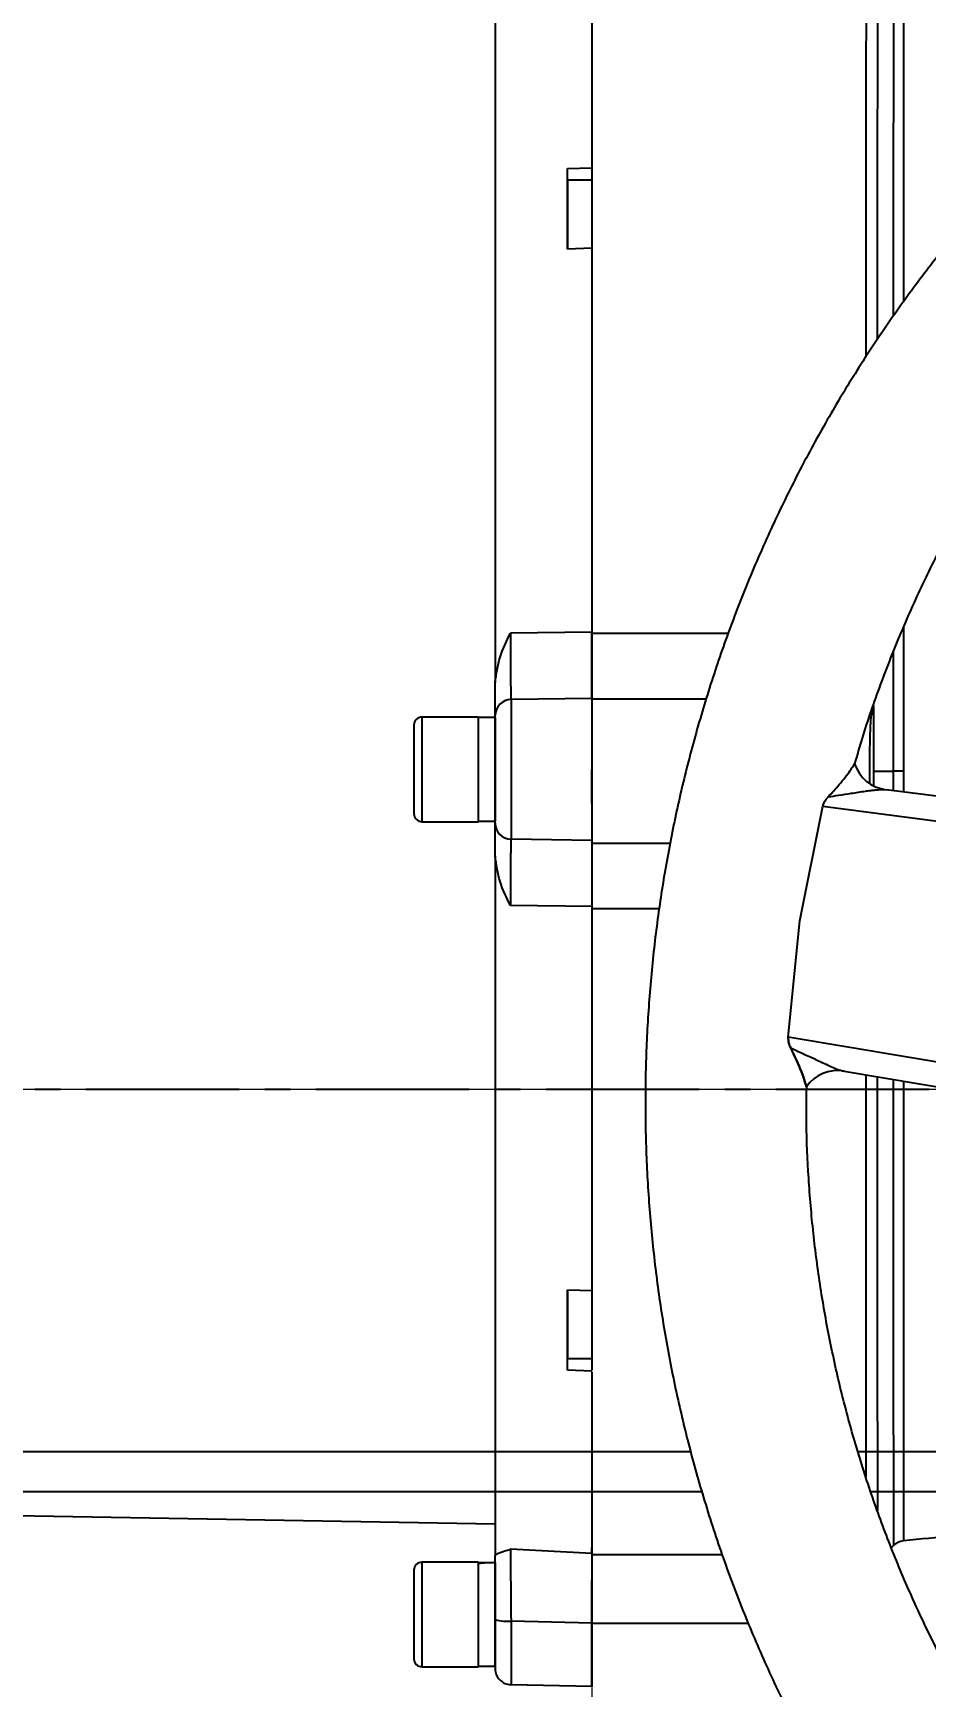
# Model space of a CAD drawing. Header units: millimetres. Extents: x 2063 to 4500, y 825 to 2548.
# Drawn here: x 2968.1 to 3079, y 1274.4 to 1479.9 of the extents above; entities that cross this region are included whole.
import ezdxf

# ---------------------------------------------------------------- set-up
doc = ezdxf.new("R2010")
doc.units = ezdxf.units.MM
doc.linetypes.add('CENTER2', pattern=[28.575, 19.05, -3.175, 3.175, -3.175])
doc.layers.add('2细线层', color=4, linetype='Continuous', lineweight=35)
doc.layers.add('AM_5', color=3, linetype='Continuous', lineweight=25)
doc.styles.add('SLDTEXTSTYLE1', font='txt.shx', dxfattribs={"width": 0.7, "bigfont": 'gbcbig.shx'})
doc.dimstyles.new('SLDDIMSTYLE12$0', dxfattribs={"dimtxt": 12, "dimasz": 10, "dimexe": 0, "dimexo": 0.0625, "dimgap": 0.875, "dimtad": 1, "dimdec": 1, "dimlfac": 1.8, "dimrnd": 1e-09, "dimzin": 12, "dimdsep": 46, "dimtxsty": 'SLDTEXTSTYLE1', "dimcen": 0.09, "dimdle": 8.16, "dimclrd": 3, "dimclre": 3, "dimadec": 0, "dimazin": 3, "dimtfac": 1, "dimtdec": 1, "dimtofl": 0, "dimtmove": 0, "dimatfit": 3, "dimfxl": 0, "dimfrac": 2, "dimtolj": 1, "dimlwd": 5, "dimlwe": 5, "dimarcsym": 0})

# ---------------------------------------------------------------- blocks, each defined once
blk = doc.blocks.new('*U44')
at = {"layer": '2细线层', "color": 0, "linetype": 'CENTER2', "lineweight": -3, "transparency": 16777216}
blk.add_line((0, 21), (0, 353.69), dxfattribs=at)
blk = doc.blocks.new('*D70')
at = {"layer": 'AM_5', "color": 3, "lineweight": 5, "transparency": 16777216}
blk.add_line((3214.74, 1348.16), (3214.74, 1165.07), dxfattribs=at)
at = {"layer": 'AM_5', "color": 3, "linetype": 'Continuous', "lineweight": 5, "transparency": 16777216}
for p, q in [((3037.5, 1274.37), (3037.5, 1165.07)), ((3204.74, 1165.07), (3047.5, 1165.07))]:
    blk.add_line(p, q, dxfattribs=at)
at = {"layer": 'AM_5', "color": 3, "transparency": 16777216}
for points in [[(3047.5, 1166.73), (3047.5, 1163.4), (3037.5, 1165.07)], [(3204.74, 1166.73), (3204.74, 1163.4), (3214.74, 1165.07)]]:
    blk.add_solid(points, dxfattribs=at)
at = {"layer": 'Defpoints', "color": 0, "transparency": 16777216}
for p in [(3214.74, 1348.23), (3037.5, 1274.43), (3037.5, 1165.07)]:
    blk.add_point(p, dxfattribs=at)
at = {"layer": 'AM_5', "color": 0, "transparency": 16777216, "insert": (3126.12, 1171.94), "char_height": 12, "attachment_point": 5, "rotation": 360, "style": 'SLDTEXTSTYLE1'}
blk.add_mtext('\\A1;178', dxfattribs=at)
blk = doc.blocks.new('*D71')
at = {"layer": 'AM_5', "color": 3, "linetype": 'Continuous', "lineweight": 5, "transparency": 16777216}
for p, q in [((2865.5, 1356.09), (2865.5, 1165.75)), ((3027.5, 1165.75), (2875.5, 1165.75))]:
    blk.add_line(p, q, dxfattribs=at)
at = {"layer": 'AM_5', "color": 3, "lineweight": 5, "transparency": 16777216}
blk.add_line((3037.5, 1274.37), (3037.5, 1165.75), dxfattribs=at)
at = {"layer": 'AM_5', "color": 3, "transparency": 16777216}
for points in [[(2875.5, 1167.42), (2875.5, 1164.08), (2865.5, 1165.75)], [(3027.5, 1167.42), (3027.5, 1164.08), (3037.5, 1165.75)]]:
    blk.add_solid(points, dxfattribs=at)
at = {"layer": 'Defpoints', "color": 0, "transparency": 16777216}
for p in [(2865.5, 1356.16), (3037.5, 1274.43), (2865.5, 1165.75)]:
    blk.add_point(p, dxfattribs=at)
at = {"layer": 'AM_5', "color": 0, "transparency": 16777216, "insert": (2951.5, 1172.62), "char_height": 12, "attachment_point": 5, "rotation": 360, "style": 'SLDTEXTSTYLE1'}
blk.add_mtext('\\A1;172', dxfattribs=at)
blk = doc.blocks.new('*D51')
at = {"layer": 'AM_5', "color": 3, "linetype": 'Continuous', "lineweight": 5, "transparency": 16777216}
for p, q in [((3214.66, 1348.67), (2890.28, 1348.67)), ((2890.28, 1241.22), (2890.28, 1338.67))]:
    blk.add_line(p, q, dxfattribs=at)
at = {"layer": 'AM_5', "color": 3, "lineweight": 5, "transparency": 16777216}
blk.add_line((2921.52, 1231.22), (2890.28, 1231.22), dxfattribs=at)
at = {"layer": 'AM_5', "color": 3, "transparency": 16777216}
for points in [[(2888.61, 1338.67), (2891.94, 1338.67), (2890.28, 1348.67)], [(2888.61, 1241.22), (2891.94, 1241.22), (2890.28, 1231.22)]]:
    blk.add_solid(points, dxfattribs=at)
at = {"layer": 'Defpoints', "color": 0, "transparency": 16777216}
for p in [(2890.28, 1348.67), (3214.72, 1348.67), (2921.59, 1231.22)]:
    blk.add_point(p, dxfattribs=at)
at = {"layer": 'AM_5', "color": 0, "transparency": 16777216, "insert": (2883.4, 1289.94), "char_height": 12, "attachment_point": 5, "rotation": 90, "style": 'SLDTEXTSTYLE1'}
blk.add_mtext('\\A1;115', dxfattribs=at)

msp = doc.modelspace()

# ---------------------------------------------------------------- linework, layer by layer
at = {"color": 7, "linetype": 'Continuous', "lineweight": 25}
for p, q in [((3034.496, 1463.07), (3037.496, 1463.181)), ((3034.496, 1461.646), (3034.496, 1463.07)), ((3037.496, 1461.646), (3034.496, 1461.646)), ((3037.495, 1453.186), (3034.495, 1453.075)), ((3037.495, 1405.46), (3027.391, 1405.341)), ((3037.495, 1405.347), (3054.474, 1405.347)), ((3037.495, 1397.258), (3027.46, 1397.109)), ((3051.707, 1397.136), (3037.495, 1397.136)), ((3072.495, 1396.33), (3072.495, 1388.221)), ((3023.395, 1394.933), (3016.395, 1394.933)), ((3025.495, 1394.873), (3023.395, 1394.873)), ((3037.495, 1392.682), (3037.495, 1392.433)), ((3072.495, 1388.221), (3074.999, 1388.226)), ((3072.495, 1388.221), (3072.495, 1386.422)), ((3072.495, 1388.221), (3072.495, 1386.422)), ((3074.999, 1385.786), (3074.999, 1388.226)), ((3076.224, 1388.227), (3076.224, 1385.628)), ((3099.646, 1382.607), (3074.061, 1385.907)), ((3063.365, 1369.614), (3066.193, 1383.867)), ((3066.193, 1383.867), (3100.025, 1379.465)), ((3016.395, 1381.933), (3023.395, 1381.933)), ((3023.395, 1381.993), (3025.495, 1381.993)), ((3023.395, 1381.933), (3023.395, 1381.993)), ((3037.495, 1379.606), (3027.46, 1379.756)), ((3037.495, 1379.275), (3047.258, 1379.275)), ((3037.495, 1371.404), (3027.391, 1371.523)), ((3045.894, 1371.1), (3037.495, 1371.1)), ((3061.904, 1355.158), (3063.365, 1369.612)), ((3063.365, 1369.612), (3063.365, 1369.614)), ((3095.556, 1349.545), (3061.904, 1355.158)), ((3068.838, 1350.935), (3094.277, 1346.662)), ((3064.162, 1348.988), (3064.162, 1348.989)), ((3064.198, 1348.986), (3064.198, 1348.988)), ((3034.495, 1323.789), (3037.495, 1323.678)), ((3034.496, 1313.794), (3034.496, 1315.218)), ((3034.496, 1315.218), (3037.496, 1315.218)), ((3037.496, 1313.683), (3034.496, 1313.794)), ((2889.721, 1303.666), (3049.767, 1303.666)), ((3070.546, 1303.666), (3119.853, 1303.666)), ((2895.97, 1296.953), (3025.496, 1294.692)), ((3037.496, 1291.012), (3027.391, 1291.529)), ((3037.496, 1291.012), (3037.496, 1291.747)), ((3037.496, 1290.888), (3053.718, 1290.888)), ((3074.708, 1291.731), (3075.022, 1292.044)), ((3023.396, 1289.933), (3016.396, 1289.933)), ((3025.496, 1287.773), (3025.496, 1289.873)), ((3025.496, 1289.757), (3025.496, 1287.6)), ((3037.496, 1282.361), (3027.461, 1282.612)), ((3056.972, 1282.297), (3037.496, 1282.297)), ((3016.396, 1276.933), (3023.396, 1276.933)), ((3023.396, 1276.993), (3025.496, 1276.993)), ((3027.461, 1274.717), (3037.496, 1274.542))]:
    msp.add_line(p, q, dxfattribs=at)
at = {"color": 8, "linetype": 'Continuous', "lineweight": 25}
for p, q in [((3051.166, 1298.666), (2884.721, 1298.666)), ((3122.39, 1298.666), (3072.149, 1298.666))]:
    msp.add_line(p, q, dxfattribs=at)
at = {"color": 7, "linetype": 'Continuous', "lineweight": 25, "flags": 128}
for points in [[(3027.46, 1397.109), (3027.46, 1396.745), (3027.46, 1396.012), (3027.46, 1394.943), (3027.46, 1393.586), (3027.46, 1392.001), (3027.46, 1390.257), (3027.46, 1388.432), (3027.46, 1386.607), (3027.46, 1384.864), (3027.46, 1383.278), (3027.46, 1381.921), (3027.46, 1380.852), (3027.46, 1380.12), (3027.46, 1379.756)], [(3016.395, 1394.933), (3016.395, 1394.889), (3016.395, 1394.541), (3016.395, 1393.863), (3016.395, 1392.893), (3016.395, 1391.683), (3016.395, 1390.297), (3016.395, 1388.81), (3016.395, 1387.304), (3016.395, 1385.858), (3016.395, 1384.551), (3016.395, 1383.453), (3016.395, 1382.624), (3016.395, 1382.108), (3016.395, 1381.933)], [(3023.395, 1394.873), (3023.395, 1394.889), (3023.395, 1394.889), (3023.395, 1394.541), (3023.395, 1393.863), (3023.395, 1392.893), (3023.395, 1391.683), (3023.395, 1390.297), (3023.395, 1388.81), (3023.395, 1387.304), (3023.395, 1385.858), (3023.395, 1384.551), (3023.395, 1383.453), (3023.395, 1382.624), (3023.395, 1382.108), (3023.395, 1381.933), (3023.395, 1381.933)], [(3023.395, 1394.769), (3023.395, 1394.657), (3023.395, 1394.104), (3023.395, 1393.24), (3023.395, 1392.114), (3023.395, 1390.786), (3023.395, 1389.329), (3023.395, 1387.824), (3023.395, 1386.351), (3023.395, 1384.993), (3023.395, 1383.823), (3023.395, 1382.904), (3023.395, 1382.64)], [(3025.495, 1394.873), (3025.495, 1394.857), (3025.495, 1394.577), (3025.495, 1393.961), (3025.495, 1393.043), (3025.495, 1391.872), (3025.495, 1390.514), (3025.495, 1389.041), (3025.495, 1387.536), (3025.495, 1386.079), (3025.495, 1384.752), (3025.495, 1383.625), (3025.495, 1382.761), (3025.495, 1382.208), (3025.495, 1381.995), (3025.495, 1381.993)], [(3016.396, 1289.933), (3016.396, 1289.922), (3016.396, 1289.659), (3016.396, 1289.062), (3016.396, 1288.16), (3016.396, 1287.004), (3016.396, 1285.656), (3016.396, 1284.187), (3016.396, 1282.678), (3016.396, 1281.209), (3016.396, 1279.861), (3016.396, 1278.705), (3016.396, 1277.803), (3016.396, 1277.206), (3016.396, 1276.944), (3016.396, 1276.933)], [(3023.396, 1289.757), (3023.396, 1289.834), (3023.396, 1289.922), (3023.396, 1289.659), (3023.396, 1289.062), (3023.396, 1288.16), (3023.396, 1287.004), (3023.396, 1285.656), (3023.396, 1284.187), (3023.396, 1282.678), (3023.396, 1281.209), (3023.396, 1279.861), (3023.396, 1278.705), (3023.396, 1277.803), (3023.396, 1277.206), (3023.396, 1276.944), (3023.396, 1276.993)], [(3023.396, 1289.757), (3023.396, 1289.303), (3023.396, 1288.527), (3023.396, 1287.473), (3023.396, 1286.198), (3023.396, 1284.772), (3023.396, 1283.272), (3023.396, 1281.782), (3023.396, 1280.381), (3023.396, 1279.148), (3023.396, 1278.148), (3023.396, 1277.438), (3023.396, 1277.055), (3023.396, 1276.993)], [(3025.496, 1289.873), (3025.496, 1289.696), (3025.496, 1289.178), (3025.496, 1288.345), (3025.496, 1287.244), (3025.496, 1285.934), (3025.496, 1284.487), (3025.496, 1282.983), (3025.496, 1281.503), (3025.496, 1280.129), (3025.496, 1278.936), (3025.496, 1277.988), (3025.496, 1277.338), (3025.496, 1277.021), (3025.496, 1276.993)], [(3025.496, 1287.433), (3025.496, 1287.473), (3025.496, 1288.527), (3025.496, 1289.303), (3025.496, 1289.757)], [(3025.496, 1282.799), (3025.496, 1282.812), (3025.496, 1284.048), (3025.496, 1285.234), (3025.496, 1286.273), (3025.496, 1287.083), (3025.496, 1287.597), (3025.496, 1287.773)], [(3027.461, 1282.612), (3027.461, 1280.813), (3027.461, 1279.131), (3027.461, 1277.639), (3027.461, 1276.404), (3027.461, 1275.481), (3027.461, 1274.91), (3027.461, 1274.717)]]:
    msp.add_lwpolyline(points, dxfattribs=at)
at = {"color": 7, "linetype": 'Continuous', "lineweight": 25}
for centre, radius, start, end in [((3027.491, 1395.113), 1.995, 90.86979, 179.87519), ((3016.395, 1393.933), 1, 90, 180), ((3074.608, 1390.543), 4.668, 197.58427, 263.2716), ((3076.282, 724.173), 664.054, 90.005021, 90.110676), ((3016.395, 1382.933), 1, 180, 270), ((3027.491, 1381.751), 1.995, 180.12481, 269.13021), ((3068.006, 1346.341), 4.669, 79.74027, 145.43734), ((3016.396, 1288.933), 1, 90, 180), ((3026.98, 1287.94), 5.35, 253.89602, 275.15846), ((3016.396, 1277.933), 1, 180, 270)]:
    msp.add_arc(centre, radius, start, end, dxfattribs=at)
for centre, major_axis, ratio, start_param, end_param in [((3072.496, 1388.432), (0, -98.916), 0.0000054, 4.6323855, 4.7145267), ((3025.496, 1283.433), (-11.154, 0), 0.5773485, 4.712389, 4.9017857), ((3023.396, 1283.433), (-11.154, 0), 0.5773485, 4.6181166, 4.712389)]:
    msp.add_ellipse(centre, major_axis=major_axis, ratio=ratio, start_param=start_param, end_param=end_param, dxfattribs=at)
for points, knots in [([(3214.929, 1517.398), (3212.368, 1517.373), (3208.788, 1517.338), (3203.519, 1517.059), (3199.054, 1516.724), (3193.738, 1516.158), (3188.169, 1515.385), (3182.356, 1514.375), (3176.384, 1513.119), (3170.308, 1511.608), (3164.17, 1509.837), (3158.005, 1507.803), (3151.842, 1505.504), (3145.705, 1502.939), (3139.617, 1500.108), (3133.597, 1497.014), (3127.664, 1493.66), (3121.835, 1490.048), (3116.125, 1486.182), (3110.55, 1482.068), (3105.123, 1477.711), (3099.857, 1473.116), (3094.766, 1468.292), (3089.861, 1463.244), (3085.154, 1457.981), (3080.656, 1452.511), (3076.378, 1446.843), (3072.329, 1440.986), (3068.52, 1434.949), (3064.958, 1428.743), (3061.653, 1422.379), (3058.612, 1415.866), (3055.843, 1409.217), (3053.352, 1402.443), (3051.147, 1395.555), (3049.232, 1388.566), (3047.614, 1381.489), (3046.296, 1374.335), (3045.283, 1367.118), (3044.579, 1359.851), (3044.186, 1352.547), (3044.107, 1345.219), (3044.344, 1337.881), (3044.898, 1330.546), (3045.77, 1323.228), (3046.96, 1315.941), (3048.469, 1308.699), (3050.294, 1301.514), (3052.434, 1294.401), (3054.888, 1287.374), (3057.653, 1280.445), (3060.725, 1273.629), (3064.103, 1266.938), (3067.78, 1260.386), (3071.754, 1253.986), (3076.019, 1247.751), (3080.57, 1241.693), (3085.402, 1235.824), (3090.509, 1230.158), (3095.886, 1224.705), (3101.332, 1219.658), (3106.806, 1215.006), (3112.264, 1210.736), (3117.889, 1206.694), (3123.67, 1202.885), (3129.598, 1199.317), (3135.66, 1195.995), (3141.846, 1192.925), (3148.143, 1190.112), (3154.536, 1187.56), (3161.011, 1185.274), (3167.549, 1183.257), (3174.124, 1181.515), (3180.697, 1180.05), (3187.191, 1178.868), (3193.48, 1177.971), (3199.004, 1177.388), (3203.887, 1177.02), (3208.711, 1176.78), (3214.685, 1176.663), (3220.202, 1176.774), (3225.471, 1177.045), (3229.936, 1177.383), (3235.252, 1177.948), (3240.821, 1178.721), (3246.634, 1179.731), (3252.605, 1180.987), (3258.681, 1182.498), (3264.819, 1184.269), (3270.985, 1186.303), (3277.148, 1188.602), (3283.285, 1191.168), (3289.373, 1193.998), (3295.393, 1197.092), (3301.325, 1200.446), (3307.155, 1204.059), (3312.864, 1207.924), (3318.44, 1212.038), (3323.867, 1216.396), (3329.133, 1220.99), (3334.224, 1225.814), (3339.129, 1230.862), (3343.836, 1236.125), (3348.334, 1241.595), (3352.612, 1247.263), (3356.661, 1253.12), (3360.47, 1259.157), (3364.032, 1265.363), (3367.337, 1271.728), (3370.38, 1278.24), (3373.141, 1284.891), (3375.479, 1291.173), (3376.757, 1295.278), (3377.32, 1297.087)], [0, 0, 0, 0, 0.01020738, 0.01427401, 0.02103699, 0.02805607, 0.03558666, 0.0434511, 0.05157826, 0.05991132, 0.06840986, 0.07704394, 0.08579098, 0.09463359, 0.10355821, 0.11255405, 0.12161242, 0.13072624, 0.1398897, 0.14909794, 0.15834689, 0.16763314, 0.17695375, 0.18630622, 0.19568842, 0.20509849, 0.21453484, 0.22399606, 0.23348097, 0.24298851, 0.25251779, 0.26206801, 0.27163852, 0.28122873, 0.29083816, 0.30046642, 0.31011319, 0.31977821, 0.32946132, 0.33916239, 0.34888138, 0.35861831, 0.36837328, 0.37814642, 0.38793798, 0.39774825, 0.40757761, 0.41742653, 0.42729557, 0.4371854, 0.4470968, 0.45703069, 0.46698816, 0.47697044, 0.48697902, 0.49701559, 0.50708218, 0.51718117, 0.52731537, 0.53748817, 0.54770366, 0.5569145, 0.56612256, 0.57532659, 0.5845258, 0.59371913, 0.60290519, 0.61208206, 0.62124705, 0.63039624, 0.63952364, 0.64861966, 0.65766788, 0.66663751, 0.67546331, 0.68397889, 0.69196332, 0.69760555, 0.70350123, 0.71121989, 0.72142727, 0.72549391, 0.73225688, 0.73927596, 0.74680655, 0.754671, 0.76279816, 0.77113122, 0.77962976, 0.78826384, 0.79701087, 0.80585349, 0.81477811, 0.82377394, 0.83283231, 0.84194614, 0.85110959, 0.86031783, 0.86956679, 0.87885303, 0.88817364, 0.89752611, 0.90690831, 0.91631839, 0.92575473, 0.93521596, 0.94470086, 0.95420841, 0.96373768, 0.97328791, 0.98285841, 0.99244862, 1, 1, 1, 1]), ([(3070.198, 1389.126), (3070.499, 1390.188), (3071.435, 1393.492), (3073.342, 1398.944), (3075.901, 1405.471), (3078.785, 1411.883), (3081.971, 1418.171), (3085.459, 1424.319), (3089.243, 1430.315), (3093.32, 1436.144), (3097.683, 1441.793), (3102.327, 1447.249), (3107.246, 1452.498), (3112.255, 1457.355), (3117.31, 1461.826), (3122.368, 1465.925), (3127.596, 1469.798), (3132.984, 1473.44), (3138.52, 1476.843), (3144.192, 1480.001), (3149.989, 1482.909), (3155.897, 1485.559), (3161.901, 1487.948), (3167.983, 1490.071), (3174.123, 1491.923), (3180.29, 1493.501), (3186.434, 1494.8), (3192.443, 1495.812), (3198.01, 1496.523), (3202.856, 1496.969), (3207.325, 1497.246), (3211.23, 1497.384), (3213.829, 1497.394), (3214.878, 1497.398)], [0, 0, 0, 0, 0.0170783, 0.0531439, 0.089298, 0.1255445, 0.1618882, 0.1983346, 0.2348901, 0.2715626, 0.3083611, 0.3452967, 0.3823824, 0.4196345, 0.4532144, 0.4867833, 0.5203362, 0.5538698, 0.5873798, 0.6208602, 0.654303, 0.6876965, 0.7210233, 0.7542563, 0.7873511, 0.8202281, 0.8527303, 0.8844984, 0.9144909, 0.939551, 0.9597807, 0.9837802, 1, 1, 1, 1]), ([(3071.576, 1485.903), (3071.575, 1485.297), (3071.572, 1484.097), (3071.569, 1481.331), (3071.565, 1477.965), (3071.562, 1473.578), (3071.558, 1468.038), (3071.555, 1461.24), (3071.552, 1453.855), (3071.549, 1446.675), (3071.548, 1441.758), (3071.547, 1439.654)], [0, 0, 0, 0, 0.1074926, 0.2126392, 0.3154396, 0.4158938, 0.5461536, 0.6722446, 0.7941664, 0.9119185, 1, 1, 1, 1]), ([(3072.991, 1485.326), (3072.989, 1484.77), (3072.987, 1483.677), (3072.984, 1481.233), (3072.981, 1478.332), (3072.978, 1474.997), (3072.975, 1471.322), (3072.972, 1466.769), (3072.969, 1461.255), (3072.966, 1454.742), (3072.963, 1448.305), (3072.962, 1443.883), (3072.961, 1441.813)], [0, 0, 0, 0, 0.10355805, 0.20350992, 0.29985507, 0.39259296, 0.48172312, 0.56724505, 0.68873355, 0.80210636, 0.90736147, 1, 1, 1, 1]), ([(3075.001, 1444.764), (3075.001, 1446.332), (3075.002, 1450.468), (3075.002, 1456.529), (3075.003, 1462.925), (3075.004, 1468.582), (3075.004, 1473.473), (3075.005, 1477.545), (3075.006, 1480.753), (3075.007, 1483.102), (3075.008, 1484.43), (3075.008, 1484.979), (3075.009, 1484.825), (3075.009, 1484.82)], [0, 0, 0, 0, 0.06336263, 0.16710914, 0.27085565, 0.37460215, 0.47834866, 0.58209517, 0.68584167, 0.78958818, 0.89333469, 0.99708119, 1, 1, 1, 1]), ([(3076.234, 1484.245), (3076.234, 1484.249), (3076.234, 1484.363), (3076.233, 1483.962), (3076.233, 1483.031), (3076.232, 1481.484), (3076.231, 1479.503), (3076.231, 1477.144), (3076.23, 1474.394), (3076.23, 1471.29), (3076.229, 1467.878), (3076.228, 1465.082), (3076.228, 1463.065), (3076.228, 1461.877), (3076.228, 1460.693), (3076.227, 1459.514), (3076.227, 1458.343), (3076.227, 1457.183), (3076.227, 1454.098), (3076.226, 1450.662), (3076.226, 1447.265), (3076.226, 1446.536)], [0, 0, 0, 0, 0.0029077, 0.0949925, 0.1832887, 0.2677958, 0.3485137, 0.4254418, 0.4985799, 0.5759913, 0.6486482, 0.7165502, 0.7383478, 0.7596059, 0.7803246, 0.8005039, 0.8201437, 0.839244, 0.8578049, 0.9695111, 1, 1, 1, 1]), ([(3034.496, 1461.646), (3034.496, 1460.077), (3034.495, 1457.369), (3034.495, 1454.346), (3034.495, 1453.075)], [0, 0, 0, 0, 0.57963713, 1, 1, 1, 1]), ([(3076.224, 1406.05), (3076.224, 1403.102), (3076.224, 1397.2), (3076.224, 1391.22), (3076.224, 1388.227)], [0, 0, 0, 0, 0.4994879, 1, 1, 1, 1]), ([(3025.495, 1399.222), (3025.641, 1400.29), (3025.934, 1402.436), (3026.903, 1404.369), (3027.391, 1405.341)], [0, 0, 0, 0, 0.4975573, 1, 1, 1, 1]), ([(3027.391, 1405.341), (3027.391, 1404.307), (3027.392, 1402.914), (3027.398, 1401.38), (3027.402, 1400.499), (3027.407, 1399.66), (3027.417, 1398.834), (3027.43, 1398.052), (3027.443, 1397.39), (3027.455, 1397.205), (3027.46, 1397.109)], [0, 0, 0, 0, 0.24428957, 0.32903605, 0.41448985, 0.50012501, 0.59799237, 0.71577027, 0.85107242, 1, 1, 1, 1]), ([(3037.495, 1405.46), (3037.495, 1404.428), (3037.495, 1402.366), (3037.495, 1399.822), (3037.495, 1397.94), (3037.495, 1397.485), (3037.495, 1397.258)], [0, 0, 0, 0, 0.2500466, 0.4994486, 0.7493959, 1, 1, 1, 1]), ([(3074.999, 1388.226), (3074.999, 1391.384), (3074.999, 1396.351), (3074.999, 1401.247), (3075, 1403.029)], [0, 0, 0, 0, 0.6359822, 1, 1, 1, 1]), ([(3025.495, 1395.118), (3025.495, 1395.233), (3025.495, 1395.461), (3025.495, 1396.348), (3025.495, 1397.567), (3025.495, 1398.669), (3025.495, 1399.222)], [0, 0, 0, 0, 0.2507669, 0.5000113, 0.749245, 1, 1, 1, 1]), ([(3072.249, 1395.152), (3072.267, 1395.235), (3072.302, 1395.394), (3072.335, 1395.741), (3072.35, 1395.905)], [0, 0, 0, 0, 0.5255504, 1, 1, 1, 1]), ([(3015.395, 1393.933), (3015.395, 1393.859), (3015.395, 1393.746), (3015.395, 1393.06), (3015.395, 1392.35), (3015.395, 1391.469), (3015.395, 1390.189), (3015.395, 1388.433), (3015.395, 1386.676), (3015.395, 1385.396), (3015.395, 1384.515), (3015.395, 1383.805), (3015.395, 1383.119), (3015.395, 1383.006), (3015.395, 1382.933)], [0, 0, 0, 0, 0.1197284, 0.1841803, 0.25, 0.3158197, 0.3802716, 0.5, 0.6197284, 0.6841803, 0.75, 0.8158197, 0.8802716, 1, 1, 1, 1]), ([(3072.042, 1386.71), (3072.039, 1387.262), (3072.029, 1388.656), (3072.049, 1391.016), (3072.098, 1393.107), (3072.168, 1394.614), (3072.22, 1394.962), (3072.249, 1395.152)], [0, 0, 0, 0, 0.1446681, 0.3655212, 0.6066409, 0.7853277, 1, 1, 1, 1]), ([(3037.495, 1392.604), (3037.495, 1392.204), (3037.495, 1390.9), (3037.495, 1388.168), (3037.495, 1384.937), (3037.495, 1382.118), (3037.495, 1380.013), (3037.495, 1379.521), (3037.495, 1379.275)], [0, 0, 0, 0, 0.08145643, 0.26516514, 0.44887386, 0.63258257, 0.81629129, 1, 1, 1, 1]), ([(3066.878, 1385.017), (3067.341, 1385.527), (3068.393, 1386.683), (3069.443, 1388.04), (3070.003, 1388.87), (3070.146, 1389.113), (3070.16, 1389.136), (3070.158, 1389.133), (3070.158, 1389.133)], [0, 0, 0, 0, 0.296932, 0.6736495, 0.8400755, 0.9606673, 0.9947876, 1, 1, 1, 1]), ([(3037.495, 1384.433), (3037.495, 1384.318), (3037.495, 1384.054), (3037.495, 1384.416), (3037.495, 1385.345), (3037.495, 1386.764), (3037.495, 1387.876), (3037.495, 1388.432)], [0, 0, 0, 0, 0.1621533, 0.371615, 0.5810766, 0.7905383, 1, 1, 1, 1]), ([(3066.193, 1383.867), (3066.246, 1384.023), (3066.375, 1384.402), (3066.649, 1384.763), (3066.831, 1384.965), (3066.878, 1385.017)], [0, 0, 0, 0, 0.3410071, 0.8286347, 1, 1, 1, 1]), ([(3066.878, 1385.017), (3067.321, 1385.087), (3068.285, 1385.24), (3069.848, 1385.48), (3071.163, 1385.687), (3072.141, 1385.817), (3072.705, 1385.881), (3073.233, 1385.923), (3073.707, 1385.944), (3073.954, 1385.918), (3074.061, 1385.907)], [0, 0, 0, 0, 0.1610959, 0.3500594, 0.5867226, 0.6799971, 0.7629362, 0.835774, 0.9281692, 1, 1, 1, 1]), ([(3025.495, 1377.643), (3025.495, 1378.195), (3025.495, 1379.297), (3025.495, 1380.516), (3025.495, 1381.403), (3025.495, 1381.632), (3025.495, 1381.746)], [0, 0, 0, 0, 0.250755, 0.4999887, 0.7492331, 1, 1, 1, 1]), ([(3027.46, 1379.756), (3027.455, 1379.659), (3027.443, 1379.475), (3027.431, 1378.873), (3027.421, 1378.257), (3027.413, 1377.715), (3027.402, 1376.62), (3027.393, 1374.662), (3027.391, 1372.555), (3027.391, 1371.523)], [0, 0, 0, 0, 0.1490589, 0.284486, 0.365253, 0.4374072, 0.5004523, 0.7554674, 1, 1, 1, 1]), ([(3037.495, 1379.606), (3037.495, 1379.38), (3037.495, 1378.928), (3037.495, 1377.049), (3037.495, 1374.504), (3037.495, 1372.438), (3037.495, 1371.404)], [0, 0, 0, 0, 0.2500652, 0.4994456, 0.7493864, 1, 1, 1, 1]), ([(3027.391, 1371.523), (3026.903, 1372.495), (3025.934, 1374.428), (3025.641, 1376.575), (3025.495, 1377.643)], [0, 0, 0, 0, 0.50244267, 1, 1, 1, 1]), ([(3037.495, 1371.1), (3037.495, 1367.806), (3037.495, 1361.217), (3037.495, 1351.665), (3037.495, 1342.483), (3037.495, 1333.774), (3037.495, 1325.661), (3037.495, 1318.924), (3037.496, 1315.245), (3037.496, 1313.77)], [0, 0, 0, 0, 0.149957, 0.2999139, 0.4498709, 0.5998278, 0.7497848, 0.8997417, 1, 1, 1, 1]), ([(3062.192, 1353.865), (3062.183, 1353.893), (3062.119, 1354.083), (3062.003, 1354.375), (3061.906, 1354.787), (3061.905, 1355.038), (3061.904, 1355.158)], [0, 0, 0, 0, 0.0709429, 0.4685237, 0.7475032, 1, 1, 1, 1]), ([(3061.904, 1355.158), (3061.905, 1355.039), (3061.906, 1354.788), (3062.015, 1354.346), (3062.11, 1354.05), (3062.17, 1353.866)], [0, 0, 0, 0, 0.2505518, 0.5313012, 1, 1, 1, 1]), ([(3062.17, 1353.866), (3062.558, 1353.676), (3063.485, 1353.222), (3064.932, 1352.584), (3066.497, 1351.851), (3067.882, 1351.191), (3068.559, 1351.01), (3068.838, 1350.935)], [0, 0, 0, 0, 0.1543805, 0.3689656, 0.5771659, 0.8257398, 1, 1, 1, 1]), ([(3062.17, 1353.866), (3062.677, 1352.823), (3063.435, 1351.266), (3063.941, 1349.775), (3064.131, 1349.119), (3064.152, 1349.032), (3064.162, 1348.988)], [0, 0, 0, 0, 0.5024672, 0.7509757, 0.8756525, 1, 1, 1, 1]), ([(3064.162, 1348.988), (3064.154, 1349.023), (3064.135, 1349.101), (3063.95, 1349.752), (3063.432, 1351.266), (3062.689, 1352.823), (3062.192, 1353.865)], [0, 0, 0, 0, 0.1105283, 0.2490059, 0.4974103, 1, 1, 1, 1]), ([(3071.544, 1350.48), (3071.544, 1349.253), (3071.545, 1345.172), (3071.547, 1338.488), (3071.549, 1330.438), (3071.552, 1322.685), (3071.555, 1315.335), (3071.558, 1308.6), (3071.561, 1303.659), (3071.563, 1301.274), (3071.564, 1300.544)], [0, 0, 0, 0, 0.0570997, 0.1899714, 0.32791, 0.4709149, 0.6189859, 0.7721223, 0.9303237, 1, 1, 1, 1]), ([(3072.959, 1350.242), (3072.959, 1348.5), (3072.96, 1344.329), (3072.961, 1338.01), (3072.963, 1331.513), (3072.964, 1326.997), (3072.966, 1324.267), (3072.966, 1322.982), (3072.967, 1321.758), (3072.967, 1320.594), (3072.968, 1319.487), (3072.97, 1316.368), (3072.972, 1311.512), (3072.976, 1305.534), (3072.975, 1300.873), (3072.984, 1297.883), (3072.985, 1296.674), (3072.985, 1296.347)], [0, 0, 0, 0, 0.0708686, 0.1695597, 0.2704087, 0.3610308, 0.383079, 0.4044252, 0.4250694, 0.4450117, 0.4642519, 0.4827902, 0.6102084, 0.7376719, 0.865182, 0.9635673, 1, 1, 1, 1]), ([(3214.112, 1196.709), (3211.712, 1196.746), (3208.353, 1196.798), (3203.411, 1197.102), (3199.221, 1197.459), (3194.234, 1198.05), (3189.013, 1198.85), (3183.567, 1199.887), (3177.979, 1201.171), (3172.3, 1202.71), (3166.571, 1204.508), (3160.828, 1206.568), (3155.097, 1208.892), (3149.405, 1211.48), (3143.773, 1214.33), (3138.222, 1217.44), (3132.769, 1220.806), (3127.431, 1224.426), (3122.225, 1228.292), (3117.166, 1232.401), (3112.268, 1236.745), (3107.545, 1241.318), (3103.009, 1246.111), (3098.673, 1251.117), (3094.549, 1256.326), (3090.646, 1261.73), (3086.977, 1267.317), (3083.551, 1273.078), (3080.376, 1279.002), (3077.463, 1285.077), (3074.818, 1291.292), (3072.45, 1297.634), (3070.365, 1304.091), (3068.57, 1310.65), (3067.07, 1317.299), (3065.872, 1324.023), (3064.975, 1330.808), (3064.4, 1337.642), (3064.125, 1343.709), (3064.177, 1347.493), (3064.198, 1348.986)], [0, 0, 0, 0, 0.0302952, 0.0423856, 0.0624901, 0.08336, 0.1057536, 0.1291426, 0.1533151, 0.1781023, 0.2033838, 0.2290707, 0.2550958, 0.2814075, 0.3079654, 0.3347376, 0.3616982, 0.3888263, 0.4161047, 0.4435189, 0.4710571, 0.4987089, 0.526466, 0.5543209, 0.5822674, 0.6103001, 0.6384144, 0.6666062, 0.6948723, 0.7232096, 0.7516156, 0.7800883, 0.8086258, 0.8372268, 0.86589, 0.8946146, 0.9234, 0.9522458, 0.9811519, 1, 1, 1, 1]), ([(3075.009, 1292.104), (3075.009, 1292.081), (3075.008, 1291.939), (3075.008, 1292.598), (3075.007, 1294.14), (3075.006, 1296.719), (3075.005, 1300.222), (3075.004, 1304.657), (3075.003, 1309.988), (3075.003, 1316.174), (3075.002, 1323.167), (3075.001, 1330.894), (3075.001, 1339.33), (3075, 1345.72), (3075, 1349.385), (3075, 1349.9)], [0, 0, 0, 0, 0.016394, 0.101859, 0.1878451, 0.2743525, 0.3613811, 0.4489308, 0.5370018, 0.6255939, 0.7147072, 0.8043418, 0.8944974, 0.9851743, 1, 1, 1, 1]), ([(3076.225, 1349.694), (3076.225, 1347.748), (3076.225, 1342.878), (3076.226, 1337.525), (3076.226, 1333.355), (3076.226, 1331.11), (3076.226, 1328.904), (3076.226, 1326.74), (3076.227, 1324.622), (3076.227, 1322.551), (3076.227, 1319.585), (3076.228, 1315.695), (3076.228, 1310.993), (3076.229, 1306.374), (3076.23, 1302.57), (3076.231, 1299.548), (3076.231, 1297.221), (3076.232, 1295.265), (3076.233, 1293.779), (3076.233, 1292.794), (3076.234, 1292.676), (3076.234, 1292.617)], [0, 0, 0, 0, 0.0577112, 0.1444095, 0.1693942, 0.1944696, 0.2196359, 0.2448929, 0.2702408, 0.2956794, 0.3212087, 0.3825805, 0.4507211, 0.5256294, 0.607304, 0.6655257, 0.7267557, 0.7909939, 0.8582398, 0.9284932, 1, 1, 1, 1]), ([(3034.495, 1323.789), (3034.495, 1322.519), (3034.495, 1319.495), (3034.496, 1316.787), (3034.496, 1315.218)], [0, 0, 0, 0, 0.4203629, 1, 1, 1, 1]), ([(3037.496, 1313.601), (3037.496, 1312.904), (3037.496, 1309.933), (3037.496, 1305.483), (3037.496, 1300.34), (3037.496, 1296.187), (3037.496, 1292.904), (3037.496, 1291.56), (3037.496, 1290.888)], [0, 0, 0, 0, 0.0577205, 0.2461764, 0.4346323, 0.6230882, 0.8115441, 1, 1, 1, 1]), ([(3037.496, 1298.95), (3037.496, 1297.801), (3037.496, 1295.452), (3037.496, 1292.785), (3037.496, 1291.603), (3037.496, 1291.012)], [0, 0, 0, 0, 0.3234517, 0.6617258, 1, 1, 1, 1]), ([(3076.233, 1292.627), (3080.388, 1293.03), (3087.758, 1293.745), (3095.1, 1294.702), (3098.302, 1295.12)], [0, 0, 0, 0, 0.5637924, 1, 1, 1, 1]), ([(3075.001, 1292.024), (3075.182, 1292.176), (3075.544, 1292.481), (3076.01, 1292.567), (3076.242, 1292.609)], [0, 0, 0, 0, 0.5000001, 1, 1, 1, 1]), ([(3025.496, 1290.758), (3025.641, 1290.878), (3025.934, 1291.12), (3026.904, 1291.392), (3027.391, 1291.529)], [0, 0, 0, 0, 0.4975573, 1, 1, 1, 1]), ([(3025.496, 1282.8), (3025.496, 1283.56), (3025.496, 1285.074), (3025.496, 1287.203), (3025.496, 1289.16), (3025.496, 1290.225), (3025.496, 1290.758)], [0, 0, 0, 0, 0.2507669, 0.5000113, 0.749245, 1, 1, 1, 1]), ([(3027.391, 1291.529), (3027.392, 1291.254), (3027.393, 1290.884), (3027.398, 1289.929), (3027.402, 1289.25), (3027.408, 1288.435), (3027.418, 1287.417), (3027.43, 1286.105), (3027.444, 1284.476), (3027.455, 1283.253), (3027.461, 1282.612)], [0, 0, 0, 0, 0.2442896, 0.3290361, 0.4144899, 0.500125, 0.5979924, 0.7157703, 0.8510724, 1, 1, 1, 1]), ([(3037.496, 1291.012), (3037.496, 1290.731), (3037.496, 1290.17), (3037.496, 1288.151), (3037.496, 1285.502), (3037.496, 1283.409), (3037.496, 1282.361)], [0, 0, 0, 0, 0.2500466, 0.4994486, 0.7493959, 1, 1, 1, 1]), ([(3015.396, 1288.933), (3015.396, 1288.859), (3015.396, 1288.746), (3015.396, 1288.06), (3015.396, 1287.35), (3015.396, 1286.469), (3015.396, 1285.189), (3015.396, 1284.124), (3015.396, 1283.433)], [0, 0, 0, 0, 0.2394568, 0.3683607, 0.5, 0.6316393, 0.7605432, 1, 1, 1, 1]), ([(3037.496, 1283.432), (3037.496, 1283.988), (3037.496, 1285.1), (3037.496, 1286.519), (3037.496, 1287.448), (3037.496, 1287.81), (3037.496, 1287.547), (3037.496, 1287.433)], [0, 0, 0, 0, 0.2095815, 0.4191631, 0.6287446, 0.8383262, 1, 1, 1, 1]), ([(3015.396, 1283.433), (3015.396, 1282.741), (3015.396, 1281.676), (3015.396, 1280.396), (3015.396, 1279.515), (3015.396, 1278.805), (3015.396, 1278.119), (3015.396, 1278.006), (3015.396, 1277.933)], [0, 0, 0, 0, 0.2394568, 0.3683607, 0.5, 0.6316393, 0.7605432, 1, 1, 1, 1]), ([(3025.496, 1277.133), (3025.496, 1277.144), (3025.496, 1277.297), (3025.496, 1278.411), (3025.496, 1280.343), (3025.496, 1281.981), (3025.496, 1282.8)], [0, 0, 0, 0, 0.0255227, 0.3503484, 0.6751742, 1, 1, 1, 1]), ([(3037.496, 1282.297), (3037.496, 1281.234), (3037.496, 1279.108), (3037.496, 1276.54), (3037.496, 1274.771), (3037.496, 1274.547), (3037.496, 1274.436)], [0, 0, 0, 0, 0.2503661, 0.5007322, 0.7510982, 1, 1, 1, 1]), ([(3037.496, 1274.542), (3037.496, 1274.653), (3037.496, 1274.875), (3037.496, 1276.675), (3037.496, 1278.322), (3037.496, 1279.389), (3037.496, 1279.433)], [0, 0, 0, 0, 0.3286314, 0.6572627, 0.9858941, 1, 1, 1, 1]), ([(3025.496, 1277.133), (3025.496, 1277.077), (3025.496, 1276.827), (3025.496, 1276.74), (3025.496, 1276.717), (3025.496, 1276.714), (3025.496, 1276.708), (3025.496, 1276.701), (3025.496, 1276.678), (3025.502, 1276.438), (3025.591, 1276.007), (3025.906, 1275.45), (3026.385, 1275.014), (3026.936, 1274.746), (3027.312, 1274.748), (3027.455, 1274.749)], [0, 0, 0, 0, 0.0799652, 0.3519428, 0.420096, 0.4244444, 0.4252673, 0.4262442, 0.4288884, 0.4379541, 0.5614142, 0.669529, 0.7910614, 0.920557, 1, 1, 1, 1])]:
    msp.add_open_spline(points, degree=3, knots=knots, dxfattribs=at)
for points in [[(3025.496, 1486.106), (3025.496, 1485.582), (3025.496, 1484.534), (3025.496, 1481.414), (3025.496, 1477.206), (3025.496, 1471.851), (3025.496, 1465.446), (3025.496, 1458.065), (3025.495, 1449.803), (3025.495, 1440.763), (3025.495, 1431.063), (3025.495, 1420.82), (3025.495, 1410.176), (3025.495, 1402.873), (3025.495, 1399.222)], [(3037.496, 1485.903), (3037.496, 1485.217), (3037.496, 1483.844), (3037.496, 1480.523), (3037.496, 1476.319), (3037.496, 1471.184), (3037.496, 1465.194), (3037.495, 1458.407), (3037.495, 1450.893), (3037.495, 1442.731), (3037.495, 1434.006), (3037.495, 1424.805), (3037.495, 1415.239), (3037.495, 1408.644), (3037.495, 1405.347)], [(3037.496, 1485.852), (3037.496, 1485.264), (3037.496, 1484.088), (3037.496, 1481.336), (3037.496, 1477.888), (3037.496, 1473.688), (3037.496, 1468.843), (3037.496, 1465.069), (3037.496, 1463.181)], [(3034.495, 1453.075), (3034.495, 1454.83), (3034.495, 1458.341), (3034.495, 1461.494), (3034.496, 1463.07)], [(3037.496, 1461.646), (3037.496, 1460.072), (3037.495, 1456.923), (3037.495, 1453.409), (3037.495, 1451.651)], [(3037.495, 1453.186), (3037.495, 1450.89), (3037.495, 1446.296), (3037.495, 1438.796), (3037.495, 1430.925), (3037.495, 1422.696), (3037.495, 1414.202), (3037.495, 1408.374), (3037.495, 1405.46)], [(3037.495, 1397.136), (3037.495, 1397.367), (3037.495, 1397.829), (3037.495, 1399.718), (3037.495, 1402.26), (3037.495, 1404.318), (3037.495, 1405.347)], [(3037.495, 1397.258), (3037.495, 1397.016), (3037.495, 1396.531), (3037.495, 1394.445), (3037.495, 1391.658), (3037.495, 1389.507), (3037.495, 1388.432)], [(3025.495, 1388.432), (3025.495, 1389.259), (3025.495, 1390.913), (3025.495, 1393.044), (3025.495, 1394.618), (3025.495, 1394.951), (3025.495, 1395.118)], [(3025.495, 1381.746), (3025.495, 1381.913), (3025.495, 1382.246), (3025.495, 1383.82), (3025.495, 1385.951), (3025.495, 1387.605), (3025.495, 1388.432)], [(3037.495, 1388.432), (3037.495, 1387.357), (3037.495, 1385.206), (3037.495, 1382.42), (3037.495, 1380.333), (3037.495, 1379.849), (3037.495, 1379.606)], [(3037.495, 1379.275), (3037.495, 1379.048), (3037.495, 1378.595), (3037.495, 1376.717), (3037.495, 1374.184), (3037.495, 1372.128), (3037.495, 1371.1)], [(3025.495, 1377.643), (3025.495, 1373.991), (3025.495, 1366.688), (3025.495, 1356.045), (3025.495, 1345.802), (3025.495, 1336.101), (3025.495, 1327.062), (3025.496, 1318.799), (3025.496, 1311.418), (3025.496, 1305.014), (3025.496, 1299.658), (3025.496, 1295.45), (3025.496, 1292.331), (3025.496, 1291.283), (3025.496, 1290.758)], [(3037.495, 1371.404), (3037.495, 1368.49), (3037.495, 1362.663), (3037.495, 1354.168), (3037.495, 1345.939), (3037.495, 1338.068), (3037.495, 1330.568), (3037.495, 1325.975), (3037.495, 1323.678)], [(3034.496, 1313.794), (3034.495, 1315.371), (3034.495, 1318.523), (3034.495, 1322.034), (3034.495, 1323.789)], [(3037.495, 1325.213), (3037.495, 1323.456), (3037.495, 1319.941), (3037.496, 1316.792), (3037.496, 1315.218)], [(3037.496, 1290.888), (3037.496, 1290.61), (3037.496, 1290.054), (3037.496, 1288.048), (3037.496, 1285.418), (3037.496, 1283.337), (3037.496, 1282.297)], [(3037.496, 1279.182), (3037.496, 1279.246), (3037.496, 1279.374), (3037.496, 1280.357), (3037.496, 1281.761), (3037.496, 1282.875), (3037.496, 1283.432)], [(3037.496, 1282.361), (3037.496, 1281.308), (3037.496, 1279.2), (3037.496, 1276.646), (3037.496, 1274.882), (3037.496, 1274.655), (3037.496, 1274.542)]]:
    msp.add_open_spline(points, degree=3, dxfattribs=at)

# ---------------------------------------------------------------- block references
at = {"layer": '2细线层', "color": 1, "linetype": 'CENTER2', "lineweight": -3, "rotation": 90.00000000000001}
msp.add_blockref('*U44', (3214.721, 1348.666), dxfattribs=at)

# ---------------------------------------------------------------- dimensions: what is measured, and where the dimension line sits
at = {"layer": 'AM_5'}
dim = msp.add_linear_dim(base=(2865.496, 1165.749), p1=(3037.496, 1274.432), p2=(2865.496, 1356.156), angle=180, dimstyle='SLDDIMSTYLE12$0', override={"dimlfac": 1, "dimpost": ''}, dxfattribs=at)
dim.commit()
dim.dimension.update_dxf_attribs({"geometry": '*D71', "text_midpoint": (2951.496, 1172.624)})
for base, p1, p2, angle, text, picture, middle in [((2890.276, 1348.666), (2921.587, 1231.223), (3214.721, 1348.666), 270, '115', '*D51', (2883.401, 1289.944)), ((3037.496, 1165.067), (3214.736, 1348.227), (3037.496, 1274.432), 180, '178', '*D70', (3126.116, 1171.942))]:
    dim = msp.add_linear_dim(base=base, p1=p1, p2=p2, angle=angle, text=text, dimstyle='SLDDIMSTYLE12$0', override={"dimlfac": 1, "dimpost": ''}, dxfattribs=at)
    dim.commit()
    dim.dimension.update_dxf_attribs({"geometry": picture, "text_midpoint": middle})

doc.saveas('drawing.dxf')
